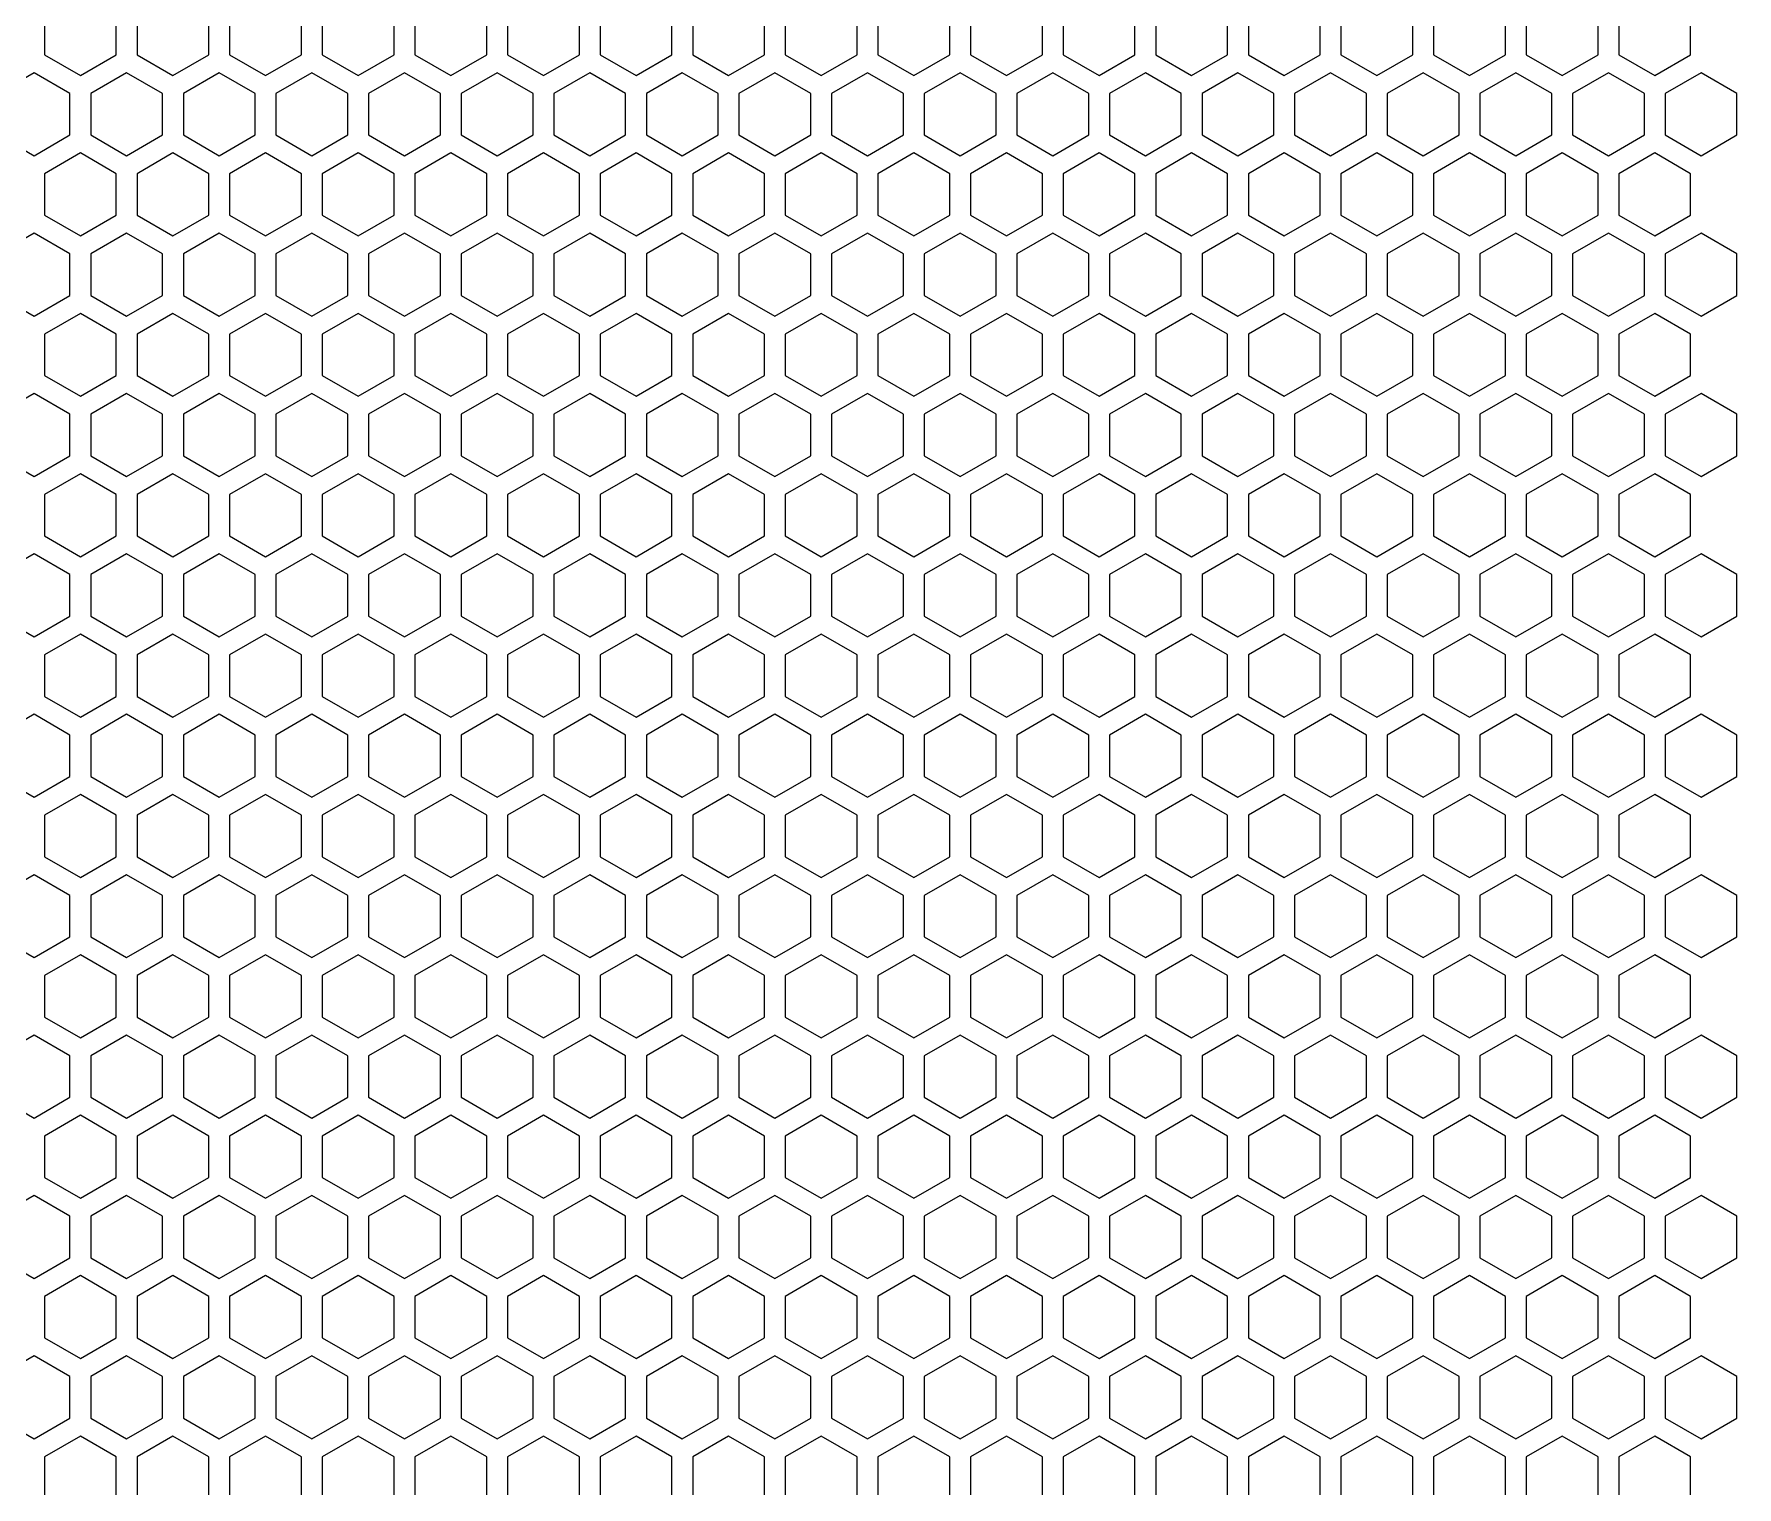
# Model space of a CAD drawing. Header units: millimetres. Extents: x -2 to 334, y -2 to 288.
# Drawn here: x 252.2 to 334.3, y 69.1 to 139.2 of the extents above; entities that cross this region are included whole.
import ezdxf

# ---------------------------------------------------------------- set-up
doc = ezdxf.new("R2010")
doc.units = ezdxf.units.MM
doc.layers.get('0').update_dxf_attribs({"linetype": 'CONTINUOUS'})

msp = doc.modelspace()

# ---------------------------------------------------------------- linework, layer by layer
for points in [[(256.185843, 140.176915), (254.453792, 141.176915), (252.721741, 140.176915), (252.721741, 138.176915), (254.453792, 137.176915), (256.185843, 138.176915)], [(260.649944, 140.176915), (258.917894, 141.176915), (257.185843, 140.176915), (257.185843, 138.176915), (258.917894, 137.176915), (260.649944, 138.176915)], [(265.114046, 140.176915), (263.381995, 141.176915), (261.649944, 140.176915), (261.649944, 138.176915), (263.381995, 137.176915), (265.114046, 138.176915)], [(269.578148, 140.176915), (267.846097, 141.176915), (266.114046, 140.176915), (266.114046, 138.176915), (267.846097, 137.176915), (269.578148, 138.176915)], [(274.042249, 140.176915), (272.310199, 141.176915), (270.578148, 140.176915), (270.578148, 138.176915), (272.310199, 137.176915), (274.042249, 138.176915)], [(278.506351, 140.176915), (276.7743, 141.176915), (275.042249, 140.176915), (275.042249, 138.176915), (276.7743, 137.176915), (278.506351, 138.176915)], [(282.970453, 140.176915), (281.238402, 141.176915), (279.506351, 140.176915), (279.506351, 138.176915), (281.238402, 137.176915), (282.970453, 138.176915)], [(287.434554, 140.176915), (285.702503, 141.176915), (283.970453, 140.176915), (283.970453, 138.176915), (285.702503, 137.176915), (287.434554, 138.176915)], [(291.898656, 140.176915), (290.166605, 141.176915), (288.434554, 140.176915), (288.434554, 138.176915), (290.166605, 137.176915), (291.898656, 138.176915)], [(296.362757, 140.176915), (294.630707, 141.176915), (292.898656, 140.176915), (292.898656, 138.176915), (294.630707, 137.176915), (296.362757, 138.176915)], [(300.826859, 140.176915), (299.094808, 141.176915), (297.362757, 140.176915), (297.362757, 138.176915), (299.094808, 137.176915), (300.826859, 138.176915)], [(305.290961, 140.176915), (303.55891, 141.176915), (301.826859, 140.176915), (301.826859, 138.176915), (303.55891, 137.176915), (305.290961, 138.176915)], [(309.755062, 140.176915), (308.023011, 141.176915), (306.290961, 140.176915), (306.290961, 138.176915), (308.023011, 137.176915), (309.755062, 138.176915)], [(314.219164, 140.176915), (312.487113, 141.176915), (310.755062, 140.176915), (310.755062, 138.176915), (312.487113, 137.176915), (314.219164, 138.176915)], [(318.683265, 140.176915), (316.951215, 141.176915), (315.219164, 140.176915), (315.219164, 138.176915), (316.951215, 137.176915), (318.683265, 138.176915)], [(323.147367, 140.176915), (321.415316, 141.176915), (319.683265, 140.176915), (319.683265, 138.176915), (321.415316, 137.176915), (323.147367, 138.176915)], [(327.611469, 140.176915), (325.879418, 141.176915), (324.147367, 140.176915), (324.147367, 138.176915), (325.879418, 137.176915), (327.611469, 138.176915)], [(332.07557, 140.176915), (330.34352, 141.176915), (328.611469, 140.176915), (328.611469, 138.176915), (330.34352, 137.176915), (332.07557, 138.176915)], [(253.953792, 136.310889), (252.221741, 137.310889), (250.48969, 136.310889), (250.48969, 134.310889), (252.221741, 133.310889), (253.953792, 134.310889)], [(258.417894, 136.310889), (256.685843, 137.310889), (254.953792, 136.310889), (254.953792, 134.310889), (256.685843, 133.310889), (258.417894, 134.310889)], [(262.881995, 136.310889), (261.149944, 137.310889), (259.417894, 136.310889), (259.417894, 134.310889), (261.149944, 133.310889), (262.881995, 134.310889)], [(267.346097, 136.310889), (265.614046, 137.310889), (263.881995, 136.310889), (263.881995, 134.310889), (265.614046, 133.310889), (267.346097, 134.310889)], [(271.810199, 136.310889), (270.078148, 137.310889), (268.346097, 136.310889), (268.346097, 134.310889), (270.078148, 133.310889), (271.810199, 134.310889)], [(276.2743, 136.310889), (274.542249, 137.310889), (272.810199, 136.310889), (272.810199, 134.310889), (274.542249, 133.310889), (276.2743, 134.310889)], [(280.738402, 136.310889), (279.006351, 137.310889), (277.2743, 136.310889), (277.2743, 134.310889), (279.006351, 133.310889), (280.738402, 134.310889)], [(285.202503, 136.310889), (283.470453, 137.310889), (281.738402, 136.310889), (281.738402, 134.310889), (283.470453, 133.310889), (285.202503, 134.310889)], [(289.666605, 136.310889), (287.934554, 137.310889), (286.202503, 136.310889), (286.202503, 134.310889), (287.934554, 133.310889), (289.666605, 134.310889)], [(294.130707, 136.310889), (292.398656, 137.310889), (290.666605, 136.310889), (290.666605, 134.310889), (292.398656, 133.310889), (294.130707, 134.310889)], [(298.594808, 136.310889), (296.862757, 137.310889), (295.130707, 136.310889), (295.130707, 134.310889), (296.862757, 133.310889), (298.594808, 134.310889)], [(303.05891, 136.310889), (301.326859, 137.310889), (299.594808, 136.310889), (299.594808, 134.310889), (301.326859, 133.310889), (303.05891, 134.310889)], [(307.523011, 136.310889), (305.790961, 137.310889), (304.05891, 136.310889), (304.05891, 134.310889), (305.790961, 133.310889), (307.523011, 134.310889)], [(311.987113, 136.310889), (310.255062, 137.310889), (308.523011, 136.310889), (308.523011, 134.310889), (310.255062, 133.310889), (311.987113, 134.310889)], [(316.451215, 136.310889), (314.719164, 137.310889), (312.987113, 136.310889), (312.987113, 134.310889), (314.719164, 133.310889), (316.451215, 134.310889)], [(320.915316, 136.310889), (319.183265, 137.310889), (317.451215, 136.310889), (317.451215, 134.310889), (319.183265, 133.310889), (320.915316, 134.310889)], [(325.379418, 136.310889), (323.647367, 137.310889), (321.915316, 136.310889), (321.915316, 134.310889), (323.647367, 133.310889), (325.379418, 134.310889)], [(329.84352, 136.310889), (328.111469, 137.310889), (326.379418, 136.310889), (326.379418, 134.310889), (328.111469, 133.310889), (329.84352, 134.310889)], [(334.307621, 136.310889), (332.57557, 137.310889), (330.84352, 136.310889), (330.84352, 134.310889), (332.57557, 133.310889), (334.307621, 134.310889)], [(256.185843, 132.444864), (254.453792, 133.444864), (252.721741, 132.444864), (252.721741, 130.444864), (254.453792, 129.444864), (256.185843, 130.444864)], [(260.649944, 132.444864), (258.917894, 133.444864), (257.185843, 132.444864), (257.185843, 130.444864), (258.917894, 129.444864), (260.649944, 130.444864)], [(265.114046, 132.444864), (263.381995, 133.444864), (261.649944, 132.444864), (261.649944, 130.444864), (263.381995, 129.444864), (265.114046, 130.444864)], [(269.578148, 132.444864), (267.846097, 133.444864), (266.114046, 132.444864), (266.114046, 130.444864), (267.846097, 129.444864), (269.578148, 130.444864)], [(274.042249, 132.444864), (272.310199, 133.444864), (270.578148, 132.444864), (270.578148, 130.444864), (272.310199, 129.444864), (274.042249, 130.444864)], [(278.506351, 132.444864), (276.7743, 133.444864), (275.042249, 132.444864), (275.042249, 130.444864), (276.7743, 129.444864), (278.506351, 130.444864)], [(282.970453, 132.444864), (281.238402, 133.444864), (279.506351, 132.444864), (279.506351, 130.444864), (281.238402, 129.444864), (282.970453, 130.444864)], [(287.434554, 132.444864), (285.702503, 133.444864), (283.970453, 132.444864), (283.970453, 130.444864), (285.702503, 129.444864), (287.434554, 130.444864)], [(291.898656, 132.444864), (290.166605, 133.444864), (288.434554, 132.444864), (288.434554, 130.444864), (290.166605, 129.444864), (291.898656, 130.444864)], [(296.362757, 132.444864), (294.630707, 133.444864), (292.898656, 132.444864), (292.898656, 130.444864), (294.630707, 129.444864), (296.362757, 130.444864)], [(300.826859, 132.444864), (299.094808, 133.444864), (297.362757, 132.444864), (297.362757, 130.444864), (299.094808, 129.444864), (300.826859, 130.444864)], [(305.290961, 132.444864), (303.55891, 133.444864), (301.826859, 132.444864), (301.826859, 130.444864), (303.55891, 129.444864), (305.290961, 130.444864)], [(309.755062, 132.444864), (308.023011, 133.444864), (306.290961, 132.444864), (306.290961, 130.444864), (308.023011, 129.444864), (309.755062, 130.444864)], [(314.219164, 132.444864), (312.487113, 133.444864), (310.755062, 132.444864), (310.755062, 130.444864), (312.487113, 129.444864), (314.219164, 130.444864)], [(318.683265, 132.444864), (316.951215, 133.444864), (315.219164, 132.444864), (315.219164, 130.444864), (316.951215, 129.444864), (318.683265, 130.444864)], [(323.147367, 132.444864), (321.415316, 133.444864), (319.683265, 132.444864), (319.683265, 130.444864), (321.415316, 129.444864), (323.147367, 130.444864)], [(327.611469, 132.444864), (325.879418, 133.444864), (324.147367, 132.444864), (324.147367, 130.444864), (325.879418, 129.444864), (327.611469, 130.444864)], [(332.07557, 132.444864), (330.34352, 133.444864), (328.611469, 132.444864), (328.611469, 130.444864), (330.34352, 129.444864), (332.07557, 130.444864)], [(253.953792, 128.578838), (252.221741, 129.578838), (250.48969, 128.578838), (250.48969, 126.578838), (252.221741, 125.578838), (253.953792, 126.578838)], [(258.417894, 128.578838), (256.685843, 129.578838), (254.953792, 128.578838), (254.953792, 126.578838), (256.685843, 125.578838), (258.417894, 126.578838)], [(262.881995, 128.578838), (261.149944, 129.578838), (259.417894, 128.578838), (259.417894, 126.578838), (261.149944, 125.578838), (262.881995, 126.578838)], [(267.346097, 128.578838), (265.614046, 129.578838), (263.881995, 128.578838), (263.881995, 126.578838), (265.614046, 125.578838), (267.346097, 126.578838)], [(271.810199, 128.578838), (270.078148, 129.578838), (268.346097, 128.578838), (268.346097, 126.578838), (270.078148, 125.578838), (271.810199, 126.578838)], [(276.2743, 128.578838), (274.542249, 129.578838), (272.810199, 128.578838), (272.810199, 126.578838), (274.542249, 125.578838), (276.2743, 126.578838)], [(280.738402, 128.578838), (279.006351, 129.578838), (277.2743, 128.578838), (277.2743, 126.578838), (279.006351, 125.578838), (280.738402, 126.578838)], [(285.202503, 128.578838), (283.470453, 129.578838), (281.738402, 128.578838), (281.738402, 126.578838), (283.470453, 125.578838), (285.202503, 126.578838)], [(289.666605, 128.578838), (287.934554, 129.578838), (286.202503, 128.578838), (286.202503, 126.578838), (287.934554, 125.578838), (289.666605, 126.578838)], [(294.130707, 128.578838), (292.398656, 129.578838), (290.666605, 128.578838), (290.666605, 126.578838), (292.398656, 125.578838), (294.130707, 126.578838)], [(298.594808, 128.578838), (296.862757, 129.578838), (295.130707, 128.578838), (295.130707, 126.578838), (296.862757, 125.578838), (298.594808, 126.578838)], [(303.05891, 128.578838), (301.326859, 129.578838), (299.594808, 128.578838), (299.594808, 126.578838), (301.326859, 125.578838), (303.05891, 126.578838)], [(307.523011, 128.578838), (305.790961, 129.578838), (304.05891, 128.578838), (304.05891, 126.578838), (305.790961, 125.578838), (307.523011, 126.578838)], [(311.987113, 128.578838), (310.255062, 129.578838), (308.523011, 128.578838), (308.523011, 126.578838), (310.255062, 125.578838), (311.987113, 126.578838)], [(316.451215, 128.578838), (314.719164, 129.578838), (312.987113, 128.578838), (312.987113, 126.578838), (314.719164, 125.578838), (316.451215, 126.578838)], [(320.915316, 128.578838), (319.183265, 129.578838), (317.451215, 128.578838), (317.451215, 126.578838), (319.183265, 125.578838), (320.915316, 126.578838)], [(325.379418, 128.578838), (323.647367, 129.578838), (321.915316, 128.578838), (321.915316, 126.578838), (323.647367, 125.578838), (325.379418, 126.578838)], [(329.84352, 128.578838), (328.111469, 129.578838), (326.379418, 128.578838), (326.379418, 126.578838), (328.111469, 125.578838), (329.84352, 126.578838)], [(334.307621, 128.578838), (332.57557, 129.578838), (330.84352, 128.578838), (330.84352, 126.578838), (332.57557, 125.578838), (334.307621, 126.578838)], [(256.185843, 124.712813), (254.453792, 125.712813), (252.721741, 124.712813), (252.721741, 122.712813), (254.453792, 121.712813), (256.185843, 122.712813)], [(260.649944, 124.712813), (258.917894, 125.712813), (257.185843, 124.712813), (257.185843, 122.712813), (258.917894, 121.712813), (260.649944, 122.712813)], [(265.114046, 124.712813), (263.381995, 125.712813), (261.649944, 124.712813), (261.649944, 122.712813), (263.381995, 121.712813), (265.114046, 122.712813)], [(269.578148, 124.712813), (267.846097, 125.712813), (266.114046, 124.712813), (266.114046, 122.712813), (267.846097, 121.712813), (269.578148, 122.712813)], [(274.042249, 124.712813), (272.310199, 125.712813), (270.578148, 124.712813), (270.578148, 122.712813), (272.310199, 121.712813), (274.042249, 122.712813)], [(278.506351, 124.712813), (276.7743, 125.712813), (275.042249, 124.712813), (275.042249, 122.712813), (276.7743, 121.712813), (278.506351, 122.712813)], [(282.970453, 124.712813), (281.238402, 125.712813), (279.506351, 124.712813), (279.506351, 122.712813), (281.238402, 121.712813), (282.970453, 122.712813)], [(287.434554, 124.712813), (285.702503, 125.712813), (283.970453, 124.712813), (283.970453, 122.712813), (285.702503, 121.712813), (287.434554, 122.712813)], [(291.898656, 124.712813), (290.166605, 125.712813), (288.434554, 124.712813), (288.434554, 122.712813), (290.166605, 121.712813), (291.898656, 122.712813)], [(296.362757, 124.712813), (294.630707, 125.712813), (292.898656, 124.712813), (292.898656, 122.712813), (294.630707, 121.712813), (296.362757, 122.712813)], [(300.826859, 124.712813), (299.094808, 125.712813), (297.362757, 124.712813), (297.362757, 122.712813), (299.094808, 121.712813), (300.826859, 122.712813)], [(305.290961, 124.712813), (303.55891, 125.712813), (301.826859, 124.712813), (301.826859, 122.712813), (303.55891, 121.712813), (305.290961, 122.712813)], [(309.755062, 124.712813), (308.023011, 125.712813), (306.290961, 124.712813), (306.290961, 122.712813), (308.023011, 121.712813), (309.755062, 122.712813)], [(314.219164, 124.712813), (312.487113, 125.712813), (310.755062, 124.712813), (310.755062, 122.712813), (312.487113, 121.712813), (314.219164, 122.712813)], [(318.683265, 124.712813), (316.951215, 125.712813), (315.219164, 124.712813), (315.219164, 122.712813), (316.951215, 121.712813), (318.683265, 122.712813)], [(323.147367, 124.712813), (321.415316, 125.712813), (319.683265, 124.712813), (319.683265, 122.712813), (321.415316, 121.712813), (323.147367, 122.712813)], [(327.611469, 124.712813), (325.879418, 125.712813), (324.147367, 124.712813), (324.147367, 122.712813), (325.879418, 121.712813), (327.611469, 122.712813)], [(332.07557, 124.712813), (330.34352, 125.712813), (328.611469, 124.712813), (328.611469, 122.712813), (330.34352, 121.712813), (332.07557, 122.712813)], [(253.953792, 120.846788), (252.221741, 121.846788), (250.48969, 120.846788), (250.48969, 118.846788), (252.221741, 117.846788), (253.953792, 118.846788)], [(258.417894, 120.846788), (256.685843, 121.846788), (254.953792, 120.846788), (254.953792, 118.846788), (256.685843, 117.846788), (258.417894, 118.846788)], [(262.881995, 120.846788), (261.149944, 121.846788), (259.417894, 120.846788), (259.417894, 118.846788), (261.149944, 117.846788), (262.881995, 118.846788)], [(267.346097, 120.846788), (265.614046, 121.846788), (263.881995, 120.846788), (263.881995, 118.846788), (265.614046, 117.846788), (267.346097, 118.846788)], [(271.810199, 120.846788), (270.078148, 121.846788), (268.346097, 120.846788), (268.346097, 118.846788), (270.078148, 117.846788), (271.810199, 118.846788)], [(276.2743, 120.846788), (274.542249, 121.846788), (272.810199, 120.846788), (272.810199, 118.846788), (274.542249, 117.846788), (276.2743, 118.846788)], [(280.738402, 120.846788), (279.006351, 121.846788), (277.2743, 120.846788), (277.2743, 118.846788), (279.006351, 117.846788), (280.738402, 118.846788)], [(285.202503, 120.846788), (283.470453, 121.846788), (281.738402, 120.846788), (281.738402, 118.846788), (283.470453, 117.846788), (285.202503, 118.846788)], [(289.666605, 120.846788), (287.934554, 121.846788), (286.202503, 120.846788), (286.202503, 118.846788), (287.934554, 117.846788), (289.666605, 118.846788)], [(294.130707, 120.846788), (292.398656, 121.846788), (290.666605, 120.846788), (290.666605, 118.846788), (292.398656, 117.846788), (294.130707, 118.846788)], [(298.594808, 120.846788), (296.862757, 121.846788), (295.130707, 120.846788), (295.130707, 118.846788), (296.862757, 117.846788), (298.594808, 118.846788)], [(303.05891, 120.846788), (301.326859, 121.846788), (299.594808, 120.846788), (299.594808, 118.846788), (301.326859, 117.846788), (303.05891, 118.846788)], [(307.523011, 120.846788), (305.790961, 121.846788), (304.05891, 120.846788), (304.05891, 118.846788), (305.790961, 117.846788), (307.523011, 118.846788)], [(311.987113, 120.846788), (310.255062, 121.846788), (308.523011, 120.846788), (308.523011, 118.846788), (310.255062, 117.846788), (311.987113, 118.846788)], [(316.451215, 120.846788), (314.719164, 121.846788), (312.987113, 120.846788), (312.987113, 118.846788), (314.719164, 117.846788), (316.451215, 118.846788)], [(320.915316, 120.846788), (319.183265, 121.846788), (317.451215, 120.846788), (317.451215, 118.846788), (319.183265, 117.846788), (320.915316, 118.846788)], [(325.379418, 120.846788), (323.647367, 121.846788), (321.915316, 120.846788), (321.915316, 118.846788), (323.647367, 117.846788), (325.379418, 118.846788)], [(329.84352, 120.846788), (328.111469, 121.846788), (326.379418, 120.846788), (326.379418, 118.846788), (328.111469, 117.846788), (329.84352, 118.846788)], [(334.307621, 120.846788), (332.57557, 121.846788), (330.84352, 120.846788), (330.84352, 118.846788), (332.57557, 117.846788), (334.307621, 118.846788)], [(256.185843, 116.980762), (254.453792, 117.980762), (252.721741, 116.980762), (252.721741, 114.980762), (254.453792, 113.980762), (256.185843, 114.980762)], [(260.649944, 116.980762), (258.917894, 117.980762), (257.185843, 116.980762), (257.185843, 114.980762), (258.917894, 113.980762), (260.649944, 114.980762)], [(265.114046, 116.980762), (263.381995, 117.980762), (261.649944, 116.980762), (261.649944, 114.980762), (263.381995, 113.980762), (265.114046, 114.980762)], [(269.578148, 116.980762), (267.846097, 117.980762), (266.114046, 116.980762), (266.114046, 114.980762), (267.846097, 113.980762), (269.578148, 114.980762)], [(274.042249, 116.980762), (272.310199, 117.980762), (270.578148, 116.980762), (270.578148, 114.980762), (272.310199, 113.980762), (274.042249, 114.980762)], [(278.506351, 116.980762), (276.7743, 117.980762), (275.042249, 116.980762), (275.042249, 114.980762), (276.7743, 113.980762), (278.506351, 114.980762)], [(282.970453, 116.980762), (281.238402, 117.980762), (279.506351, 116.980762), (279.506351, 114.980762), (281.238402, 113.980762), (282.970453, 114.980762)], [(287.434554, 116.980762), (285.702503, 117.980762), (283.970453, 116.980762), (283.970453, 114.980762), (285.702503, 113.980762), (287.434554, 114.980762)], [(291.898656, 116.980762), (290.166605, 117.980762), (288.434554, 116.980762), (288.434554, 114.980762), (290.166605, 113.980762), (291.898656, 114.980762)], [(296.362757, 116.980762), (294.630707, 117.980762), (292.898656, 116.980762), (292.898656, 114.980762), (294.630707, 113.980762), (296.362757, 114.980762)], [(300.826859, 116.980762), (299.094808, 117.980762), (297.362757, 116.980762), (297.362757, 114.980762), (299.094808, 113.980762), (300.826859, 114.980762)], [(305.290961, 116.980762), (303.55891, 117.980762), (301.826859, 116.980762), (301.826859, 114.980762), (303.55891, 113.980762), (305.290961, 114.980762)], [(309.755062, 116.980762), (308.023011, 117.980762), (306.290961, 116.980762), (306.290961, 114.980762), (308.023011, 113.980762), (309.755062, 114.980762)], [(314.219164, 116.980762), (312.487113, 117.980762), (310.755062, 116.980762), (310.755062, 114.980762), (312.487113, 113.980762), (314.219164, 114.980762)], [(318.683265, 116.980762), (316.951215, 117.980762), (315.219164, 116.980762), (315.219164, 114.980762), (316.951215, 113.980762), (318.683265, 114.980762)], [(323.147367, 116.980762), (321.415316, 117.980762), (319.683265, 116.980762), (319.683265, 114.980762), (321.415316, 113.980762), (323.147367, 114.980762)], [(327.611469, 116.980762), (325.879418, 117.980762), (324.147367, 116.980762), (324.147367, 114.980762), (325.879418, 113.980762), (327.611469, 114.980762)], [(332.07557, 116.980762), (330.34352, 117.980762), (328.611469, 116.980762), (328.611469, 114.980762), (330.34352, 113.980762), (332.07557, 114.980762)], [(253.953792, 113.114737), (252.221741, 114.114737), (250.48969, 113.114737), (250.48969, 111.114737), (252.221741, 110.114737), (253.953792, 111.114737)], [(258.417894, 113.114737), (256.685843, 114.114737), (254.953792, 113.114737), (254.953792, 111.114737), (256.685843, 110.114737), (258.417894, 111.114737)], [(262.881995, 113.114737), (261.149944, 114.114737), (259.417894, 113.114737), (259.417894, 111.114737), (261.149944, 110.114737), (262.881995, 111.114737)], [(267.346097, 113.114737), (265.614046, 114.114737), (263.881995, 113.114737), (263.881995, 111.114737), (265.614046, 110.114737), (267.346097, 111.114737)], [(271.810199, 113.114737), (270.078148, 114.114737), (268.346097, 113.114737), (268.346097, 111.114737), (270.078148, 110.114737), (271.810199, 111.114737)], [(276.2743, 113.114737), (274.542249, 114.114737), (272.810199, 113.114737), (272.810199, 111.114737), (274.542249, 110.114737), (276.2743, 111.114737)], [(280.738402, 113.114737), (279.006351, 114.114737), (277.2743, 113.114737), (277.2743, 111.114737), (279.006351, 110.114737), (280.738402, 111.114737)], [(285.202503, 113.114737), (283.470453, 114.114737), (281.738402, 113.114737), (281.738402, 111.114737), (283.470453, 110.114737), (285.202503, 111.114737)], [(289.666605, 113.114737), (287.934554, 114.114737), (286.202503, 113.114737), (286.202503, 111.114737), (287.934554, 110.114737), (289.666605, 111.114737)], [(294.130707, 113.114737), (292.398656, 114.114737), (290.666605, 113.114737), (290.666605, 111.114737), (292.398656, 110.114737), (294.130707, 111.114737)], [(298.594808, 113.114737), (296.862757, 114.114737), (295.130707, 113.114737), (295.130707, 111.114737), (296.862757, 110.114737), (298.594808, 111.114737)], [(303.05891, 113.114737), (301.326859, 114.114737), (299.594808, 113.114737), (299.594808, 111.114737), (301.326859, 110.114737), (303.05891, 111.114737)], [(307.523011, 113.114737), (305.790961, 114.114737), (304.05891, 113.114737), (304.05891, 111.114737), (305.790961, 110.114737), (307.523011, 111.114737)], [(311.987113, 113.114737), (310.255062, 114.114737), (308.523011, 113.114737), (308.523011, 111.114737), (310.255062, 110.114737), (311.987113, 111.114737)], [(316.451215, 113.114737), (314.719164, 114.114737), (312.987113, 113.114737), (312.987113, 111.114737), (314.719164, 110.114737), (316.451215, 111.114737)], [(320.915316, 113.114737), (319.183265, 114.114737), (317.451215, 113.114737), (317.451215, 111.114737), (319.183265, 110.114737), (320.915316, 111.114737)], [(325.379418, 113.114737), (323.647367, 114.114737), (321.915316, 113.114737), (321.915316, 111.114737), (323.647367, 110.114737), (325.379418, 111.114737)], [(329.84352, 113.114737), (328.111469, 114.114737), (326.379418, 113.114737), (326.379418, 111.114737), (328.111469, 110.114737), (329.84352, 111.114737)], [(334.307621, 113.114737), (332.57557, 114.114737), (330.84352, 113.114737), (330.84352, 111.114737), (332.57557, 110.114737), (334.307621, 111.114737)], [(256.185843, 109.248711), (254.453792, 110.248711), (252.721741, 109.248711), (252.721741, 107.248711), (254.453792, 106.248711), (256.185843, 107.248711)], [(260.649944, 109.248711), (258.917894, 110.248711), (257.185843, 109.248711), (257.185843, 107.248711), (258.917894, 106.248711), (260.649944, 107.248711)], [(265.114046, 109.248711), (263.381995, 110.248711), (261.649944, 109.248711), (261.649944, 107.248711), (263.381995, 106.248711), (265.114046, 107.248711)], [(269.578148, 109.248711), (267.846097, 110.248711), (266.114046, 109.248711), (266.114046, 107.248711), (267.846097, 106.248711), (269.578148, 107.248711)], [(274.042249, 109.248711), (272.310199, 110.248711), (270.578148, 109.248711), (270.578148, 107.248711), (272.310199, 106.248711), (274.042249, 107.248711)], [(278.506351, 109.248711), (276.7743, 110.248711), (275.042249, 109.248711), (275.042249, 107.248711), (276.7743, 106.248711), (278.506351, 107.248711)], [(282.970453, 109.248711), (281.238402, 110.248711), (279.506351, 109.248711), (279.506351, 107.248711), (281.238402, 106.248711), (282.970453, 107.248711)], [(287.434554, 109.248711), (285.702503, 110.248711), (283.970453, 109.248711), (283.970453, 107.248711), (285.702503, 106.248711), (287.434554, 107.248711)], [(291.898656, 109.248711), (290.166605, 110.248711), (288.434554, 109.248711), (288.434554, 107.248711), (290.166605, 106.248711), (291.898656, 107.248711)], [(296.362757, 109.248711), (294.630707, 110.248711), (292.898656, 109.248711), (292.898656, 107.248711), (294.630707, 106.248711), (296.362757, 107.248711)], [(300.826859, 109.248711), (299.094808, 110.248711), (297.362757, 109.248711), (297.362757, 107.248711), (299.094808, 106.248711), (300.826859, 107.248711)], [(305.290961, 109.248711), (303.55891, 110.248711), (301.826859, 109.248711), (301.826859, 107.248711), (303.55891, 106.248711), (305.290961, 107.248711)], [(309.755062, 109.248711), (308.023011, 110.248711), (306.290961, 109.248711), (306.290961, 107.248711), (308.023011, 106.248711), (309.755062, 107.248711)], [(314.219164, 109.248711), (312.487113, 110.248711), (310.755062, 109.248711), (310.755062, 107.248711), (312.487113, 106.248711), (314.219164, 107.248711)], [(318.683265, 109.248711), (316.951215, 110.248711), (315.219164, 109.248711), (315.219164, 107.248711), (316.951215, 106.248711), (318.683265, 107.248711)], [(323.147367, 109.248711), (321.415316, 110.248711), (319.683265, 109.248711), (319.683265, 107.248711), (321.415316, 106.248711), (323.147367, 107.248711)], [(327.611469, 109.248711), (325.879418, 110.248711), (324.147367, 109.248711), (324.147367, 107.248711), (325.879418, 106.248711), (327.611469, 107.248711)], [(332.07557, 109.248711), (330.34352, 110.248711), (328.611469, 109.248711), (328.611469, 107.248711), (330.34352, 106.248711), (332.07557, 107.248711)], [(253.953792, 105.382686), (252.221741, 106.382686), (250.48969, 105.382686), (250.48969, 103.382686), (252.221741, 102.382686), (253.953792, 103.382686)], [(258.417894, 105.382686), (256.685843, 106.382686), (254.953792, 105.382686), (254.953792, 103.382686), (256.685843, 102.382686), (258.417894, 103.382686)], [(262.881995, 105.382686), (261.149944, 106.382686), (259.417894, 105.382686), (259.417894, 103.382686), (261.149944, 102.382686), (262.881995, 103.382686)], [(267.346097, 105.382686), (265.614046, 106.382686), (263.881995, 105.382686), (263.881995, 103.382686), (265.614046, 102.382686), (267.346097, 103.382686)], [(271.810199, 105.382686), (270.078148, 106.382686), (268.346097, 105.382686), (268.346097, 103.382686), (270.078148, 102.382686), (271.810199, 103.382686)], [(276.2743, 105.382686), (274.542249, 106.382686), (272.810199, 105.382686), (272.810199, 103.382686), (274.542249, 102.382686), (276.2743, 103.382686)], [(280.738402, 105.382686), (279.006351, 106.382686), (277.2743, 105.382686), (277.2743, 103.382686), (279.006351, 102.382686), (280.738402, 103.382686)], [(285.202503, 105.382686), (283.470453, 106.382686), (281.738402, 105.382686), (281.738402, 103.382686), (283.470453, 102.382686), (285.202503, 103.382686)], [(289.666605, 105.382686), (287.934554, 106.382686), (286.202503, 105.382686), (286.202503, 103.382686), (287.934554, 102.382686), (289.666605, 103.382686)], [(294.130707, 105.382686), (292.398656, 106.382686), (290.666605, 105.382686), (290.666605, 103.382686), (292.398656, 102.382686), (294.130707, 103.382686)], [(298.594808, 105.382686), (296.862757, 106.382686), (295.130707, 105.382686), (295.130707, 103.382686), (296.862757, 102.382686), (298.594808, 103.382686)], [(303.05891, 105.382686), (301.326859, 106.382686), (299.594808, 105.382686), (299.594808, 103.382686), (301.326859, 102.382686), (303.05891, 103.382686)], [(307.523011, 105.382686), (305.790961, 106.382686), (304.05891, 105.382686), (304.05891, 103.382686), (305.790961, 102.382686), (307.523011, 103.382686)], [(311.987113, 105.382686), (310.255062, 106.382686), (308.523011, 105.382686), (308.523011, 103.382686), (310.255062, 102.382686), (311.987113, 103.382686)], [(316.451215, 105.382686), (314.719164, 106.382686), (312.987113, 105.382686), (312.987113, 103.382686), (314.719164, 102.382686), (316.451215, 103.382686)], [(320.915316, 105.382686), (319.183265, 106.382686), (317.451215, 105.382686), (317.451215, 103.382686), (319.183265, 102.382686), (320.915316, 103.382686)], [(325.379418, 105.382686), (323.647367, 106.382686), (321.915316, 105.382686), (321.915316, 103.382686), (323.647367, 102.382686), (325.379418, 103.382686)], [(329.84352, 105.382686), (328.111469, 106.382686), (326.379418, 105.382686), (326.379418, 103.382686), (328.111469, 102.382686), (329.84352, 103.382686)], [(334.307621, 105.382686), (332.57557, 106.382686), (330.84352, 105.382686), (330.84352, 103.382686), (332.57557, 102.382686), (334.307621, 103.382686)], [(256.185843, 101.51666), (254.453792, 102.51666), (252.721741, 101.51666), (252.721741, 99.51666), (254.453792, 98.51666), (256.185843, 99.51666)], [(260.649944, 101.51666), (258.917894, 102.51666), (257.185843, 101.51666), (257.185843, 99.51666), (258.917894, 98.51666), (260.649944, 99.51666)], [(265.114046, 101.51666), (263.381995, 102.51666), (261.649944, 101.51666), (261.649944, 99.51666), (263.381995, 98.51666), (265.114046, 99.51666)], [(269.578148, 101.51666), (267.846097, 102.51666), (266.114046, 101.51666), (266.114046, 99.51666), (267.846097, 98.51666), (269.578148, 99.51666)], [(274.042249, 101.51666), (272.310199, 102.51666), (270.578148, 101.51666), (270.578148, 99.51666), (272.310199, 98.51666), (274.042249, 99.51666)], [(278.506351, 101.51666), (276.7743, 102.51666), (275.042249, 101.51666), (275.042249, 99.51666), (276.7743, 98.51666), (278.506351, 99.51666)], [(282.970453, 101.51666), (281.238402, 102.51666), (279.506351, 101.51666), (279.506351, 99.51666), (281.238402, 98.51666), (282.970453, 99.51666)], [(287.434554, 101.51666), (285.702503, 102.51666), (283.970453, 101.51666), (283.970453, 99.51666), (285.702503, 98.51666), (287.434554, 99.51666)], [(291.898656, 101.51666), (290.166605, 102.51666), (288.434554, 101.51666), (288.434554, 99.51666), (290.166605, 98.51666), (291.898656, 99.51666)], [(296.362757, 101.51666), (294.630707, 102.51666), (292.898656, 101.51666), (292.898656, 99.51666), (294.630707, 98.51666), (296.362757, 99.51666)], [(300.826859, 101.51666), (299.094808, 102.51666), (297.362757, 101.51666), (297.362757, 99.51666), (299.094808, 98.51666), (300.826859, 99.51666)], [(305.290961, 101.51666), (303.55891, 102.51666), (301.826859, 101.51666), (301.826859, 99.51666), (303.55891, 98.51666), (305.290961, 99.51666)], [(309.755062, 101.51666), (308.023011, 102.51666), (306.290961, 101.51666), (306.290961, 99.51666), (308.023011, 98.51666), (309.755062, 99.51666)], [(314.219164, 101.51666), (312.487113, 102.51666), (310.755062, 101.51666), (310.755062, 99.51666), (312.487113, 98.51666), (314.219164, 99.51666)], [(318.683265, 101.51666), (316.951215, 102.51666), (315.219164, 101.51666), (315.219164, 99.51666), (316.951215, 98.51666), (318.683265, 99.51666)], [(323.147367, 101.51666), (321.415316, 102.51666), (319.683265, 101.51666), (319.683265, 99.51666), (321.415316, 98.51666), (323.147367, 99.51666)], [(327.611469, 101.51666), (325.879418, 102.51666), (324.147367, 101.51666), (324.147367, 99.51666), (325.879418, 98.51666), (327.611469, 99.51666)], [(332.07557, 101.51666), (330.34352, 102.51666), (328.611469, 101.51666), (328.611469, 99.51666), (330.34352, 98.51666), (332.07557, 99.51666)], [(253.953792, 97.650635), (252.221741, 98.650635), (250.48969, 97.650635), (250.48969, 95.650635), (252.221741, 94.650635), (253.953792, 95.650635)], [(258.417894, 97.650635), (256.685843, 98.650635), (254.953792, 97.650635), (254.953792, 95.650635), (256.685843, 94.650635), (258.417894, 95.650635)], [(262.881995, 97.650635), (261.149944, 98.650635), (259.417894, 97.650635), (259.417894, 95.650635), (261.149944, 94.650635), (262.881995, 95.650635)], [(267.346097, 97.650635), (265.614046, 98.650635), (263.881995, 97.650635), (263.881995, 95.650635), (265.614046, 94.650635), (267.346097, 95.650635)], [(271.810199, 97.650635), (270.078148, 98.650635), (268.346097, 97.650635), (268.346097, 95.650635), (270.078148, 94.650635), (271.810199, 95.650635)], [(276.2743, 97.650635), (274.542249, 98.650635), (272.810199, 97.650635), (272.810199, 95.650635), (274.542249, 94.650635), (276.2743, 95.650635)], [(280.738402, 97.650635), (279.006351, 98.650635), (277.2743, 97.650635), (277.2743, 95.650635), (279.006351, 94.650635), (280.738402, 95.650635)], [(285.202503, 97.650635), (283.470453, 98.650635), (281.738402, 97.650635), (281.738402, 95.650635), (283.470453, 94.650635), (285.202503, 95.650635)], [(289.666605, 97.650635), (287.934554, 98.650635), (286.202503, 97.650635), (286.202503, 95.650635), (287.934554, 94.650635), (289.666605, 95.650635)], [(294.130707, 97.650635), (292.398656, 98.650635), (290.666605, 97.650635), (290.666605, 95.650635), (292.398656, 94.650635), (294.130707, 95.650635)], [(298.594808, 97.650635), (296.862757, 98.650635), (295.130707, 97.650635), (295.130707, 95.650635), (296.862757, 94.650635), (298.594808, 95.650635)], [(303.05891, 97.650635), (301.326859, 98.650635), (299.594808, 97.650635), (299.594808, 95.650635), (301.326859, 94.650635), (303.05891, 95.650635)], [(307.523011, 97.650635), (305.790961, 98.650635), (304.05891, 97.650635), (304.05891, 95.650635), (305.790961, 94.650635), (307.523011, 95.650635)], [(311.987113, 97.650635), (310.255062, 98.650635), (308.523011, 97.650635), (308.523011, 95.650635), (310.255062, 94.650635), (311.987113, 95.650635)], [(316.451215, 97.650635), (314.719164, 98.650635), (312.987113, 97.650635), (312.987113, 95.650635), (314.719164, 94.650635), (316.451215, 95.650635)], [(320.915316, 97.650635), (319.183265, 98.650635), (317.451215, 97.650635), (317.451215, 95.650635), (319.183265, 94.650635), (320.915316, 95.650635)], [(325.379418, 97.650635), (323.647367, 98.650635), (321.915316, 97.650635), (321.915316, 95.650635), (323.647367, 94.650635), (325.379418, 95.650635)], [(329.84352, 97.650635), (328.111469, 98.650635), (326.379418, 97.650635), (326.379418, 95.650635), (328.111469, 94.650635), (329.84352, 95.650635)], [(334.307621, 97.650635), (332.57557, 98.650635), (330.84352, 97.650635), (330.84352, 95.650635), (332.57557, 94.650635), (334.307621, 95.650635)], [(256.185843, 93.78461), (254.453792, 94.78461), (252.721741, 93.78461), (252.721741, 91.78461), (254.453792, 90.78461), (256.185843, 91.78461)], [(260.649944, 93.78461), (258.917894, 94.78461), (257.185843, 93.78461), (257.185843, 91.78461), (258.917894, 90.78461), (260.649944, 91.78461)], [(265.114046, 93.78461), (263.381995, 94.78461), (261.649944, 93.78461), (261.649944, 91.78461), (263.381995, 90.78461), (265.114046, 91.78461)], [(269.578148, 93.78461), (267.846097, 94.78461), (266.114046, 93.78461), (266.114046, 91.78461), (267.846097, 90.78461), (269.578148, 91.78461)], [(274.042249, 93.78461), (272.310199, 94.78461), (270.578148, 93.78461), (270.578148, 91.78461), (272.310199, 90.78461), (274.042249, 91.78461)], [(278.506351, 93.78461), (276.7743, 94.78461), (275.042249, 93.78461), (275.042249, 91.78461), (276.7743, 90.78461), (278.506351, 91.78461)], [(282.970453, 93.78461), (281.238402, 94.78461), (279.506351, 93.78461), (279.506351, 91.78461), (281.238402, 90.78461), (282.970453, 91.78461)], [(287.434554, 93.78461), (285.702503, 94.78461), (283.970453, 93.78461), (283.970453, 91.78461), (285.702503, 90.78461), (287.434554, 91.78461)], [(291.898656, 93.78461), (290.166605, 94.78461), (288.434554, 93.78461), (288.434554, 91.78461), (290.166605, 90.78461), (291.898656, 91.78461)], [(296.362757, 93.78461), (294.630707, 94.78461), (292.898656, 93.78461), (292.898656, 91.78461), (294.630707, 90.78461), (296.362757, 91.78461)], [(300.826859, 93.78461), (299.094808, 94.78461), (297.362757, 93.78461), (297.362757, 91.78461), (299.094808, 90.78461), (300.826859, 91.78461)], [(305.290961, 93.78461), (303.55891, 94.78461), (301.826859, 93.78461), (301.826859, 91.78461), (303.55891, 90.78461), (305.290961, 91.78461)], [(309.755062, 93.78461), (308.023011, 94.78461), (306.290961, 93.78461), (306.290961, 91.78461), (308.023011, 90.78461), (309.755062, 91.78461)], [(314.219164, 93.78461), (312.487113, 94.78461), (310.755062, 93.78461), (310.755062, 91.78461), (312.487113, 90.78461), (314.219164, 91.78461)], [(318.683265, 93.78461), (316.951215, 94.78461), (315.219164, 93.78461), (315.219164, 91.78461), (316.951215, 90.78461), (318.683265, 91.78461)], [(323.147367, 93.78461), (321.415316, 94.78461), (319.683265, 93.78461), (319.683265, 91.78461), (321.415316, 90.78461), (323.147367, 91.78461)], [(327.611469, 93.78461), (325.879418, 94.78461), (324.147367, 93.78461), (324.147367, 91.78461), (325.879418, 90.78461), (327.611469, 91.78461)], [(332.07557, 93.78461), (330.34352, 94.78461), (328.611469, 93.78461), (328.611469, 91.78461), (330.34352, 90.78461), (332.07557, 91.78461)], [(253.953792, 89.918584), (252.221741, 90.918584), (250.48969, 89.918584), (250.48969, 87.918584), (252.221741, 86.918584), (253.953792, 87.918584)], [(258.417894, 89.918584), (256.685843, 90.918584), (254.953792, 89.918584), (254.953792, 87.918584), (256.685843, 86.918584), (258.417894, 87.918584)], [(262.881995, 89.918584), (261.149944, 90.918584), (259.417894, 89.918584), (259.417894, 87.918584), (261.149944, 86.918584), (262.881995, 87.918584)], [(267.346097, 89.918584), (265.614046, 90.918584), (263.881995, 89.918584), (263.881995, 87.918584), (265.614046, 86.918584), (267.346097, 87.918584)], [(271.810199, 89.918584), (270.078148, 90.918584), (268.346097, 89.918584), (268.346097, 87.918584), (270.078148, 86.918584), (271.810199, 87.918584)], [(276.2743, 89.918584), (274.542249, 90.918584), (272.810199, 89.918584), (272.810199, 87.918584), (274.542249, 86.918584), (276.2743, 87.918584)], [(280.738402, 89.918584), (279.006351, 90.918584), (277.2743, 89.918584), (277.2743, 87.918584), (279.006351, 86.918584), (280.738402, 87.918584)], [(285.202503, 89.918584), (283.470453, 90.918584), (281.738402, 89.918584), (281.738402, 87.918584), (283.470453, 86.918584), (285.202503, 87.918584)], [(289.666605, 89.918584), (287.934554, 90.918584), (286.202503, 89.918584), (286.202503, 87.918584), (287.934554, 86.918584), (289.666605, 87.918584)], [(294.130707, 89.918584), (292.398656, 90.918584), (290.666605, 89.918584), (290.666605, 87.918584), (292.398656, 86.918584), (294.130707, 87.918584)], [(298.594808, 89.918584), (296.862757, 90.918584), (295.130707, 89.918584), (295.130707, 87.918584), (296.862757, 86.918584), (298.594808, 87.918584)], [(303.05891, 89.918584), (301.326859, 90.918584), (299.594808, 89.918584), (299.594808, 87.918584), (301.326859, 86.918584), (303.05891, 87.918584)], [(307.523011, 89.918584), (305.790961, 90.918584), (304.05891, 89.918584), (304.05891, 87.918584), (305.790961, 86.918584), (307.523011, 87.918584)], [(311.987113, 89.918584), (310.255062, 90.918584), (308.523011, 89.918584), (308.523011, 87.918584), (310.255062, 86.918584), (311.987113, 87.918584)], [(316.451215, 89.918584), (314.719164, 90.918584), (312.987113, 89.918584), (312.987113, 87.918584), (314.719164, 86.918584), (316.451215, 87.918584)], [(320.915316, 89.918584), (319.183265, 90.918584), (317.451215, 89.918584), (317.451215, 87.918584), (319.183265, 86.918584), (320.915316, 87.918584)], [(325.379418, 89.918584), (323.647367, 90.918584), (321.915316, 89.918584), (321.915316, 87.918584), (323.647367, 86.918584), (325.379418, 87.918584)], [(329.84352, 89.918584), (328.111469, 90.918584), (326.379418, 89.918584), (326.379418, 87.918584), (328.111469, 86.918584), (329.84352, 87.918584)], [(334.307621, 89.918584), (332.57557, 90.918584), (330.84352, 89.918584), (330.84352, 87.918584), (332.57557, 86.918584), (334.307621, 87.918584)], [(256.185843, 86.052559), (254.453792, 87.052559), (252.721741, 86.052559), (252.721741, 84.052559), (254.453792, 83.052559), (256.185843, 84.052559)], [(260.649944, 86.052559), (258.917894, 87.052559), (257.185843, 86.052559), (257.185843, 84.052559), (258.917894, 83.052559), (260.649944, 84.052559)], [(265.114046, 86.052559), (263.381995, 87.052559), (261.649944, 86.052559), (261.649944, 84.052559), (263.381995, 83.052559), (265.114046, 84.052559)], [(269.578148, 86.052559), (267.846097, 87.052559), (266.114046, 86.052559), (266.114046, 84.052559), (267.846097, 83.052559), (269.578148, 84.052559)], [(274.042249, 86.052559), (272.310199, 87.052559), (270.578148, 86.052559), (270.578148, 84.052559), (272.310199, 83.052559), (274.042249, 84.052559)], [(278.506351, 86.052559), (276.7743, 87.052559), (275.042249, 86.052559), (275.042249, 84.052559), (276.7743, 83.052559), (278.506351, 84.052559)], [(282.970453, 86.052559), (281.238402, 87.052559), (279.506351, 86.052559), (279.506351, 84.052559), (281.238402, 83.052559), (282.970453, 84.052559)], [(287.434554, 86.052559), (285.702503, 87.052559), (283.970453, 86.052559), (283.970453, 84.052559), (285.702503, 83.052559), (287.434554, 84.052559)], [(291.898656, 86.052559), (290.166605, 87.052559), (288.434554, 86.052559), (288.434554, 84.052559), (290.166605, 83.052559), (291.898656, 84.052559)], [(296.362757, 86.052559), (294.630707, 87.052559), (292.898656, 86.052559), (292.898656, 84.052559), (294.630707, 83.052559), (296.362757, 84.052559)], [(300.826859, 86.052559), (299.094808, 87.052559), (297.362757, 86.052559), (297.362757, 84.052559), (299.094808, 83.052559), (300.826859, 84.052559)], [(305.290961, 86.052559), (303.55891, 87.052559), (301.826859, 86.052559), (301.826859, 84.052559), (303.55891, 83.052559), (305.290961, 84.052559)], [(309.755062, 86.052559), (308.023011, 87.052559), (306.290961, 86.052559), (306.290961, 84.052559), (308.023011, 83.052559), (309.755062, 84.052559)], [(314.219164, 86.052559), (312.487113, 87.052559), (310.755062, 86.052559), (310.755062, 84.052559), (312.487113, 83.052559), (314.219164, 84.052559)], [(318.683265, 86.052559), (316.951215, 87.052559), (315.219164, 86.052559), (315.219164, 84.052559), (316.951215, 83.052559), (318.683265, 84.052559)], [(323.147367, 86.052559), (321.415316, 87.052559), (319.683265, 86.052559), (319.683265, 84.052559), (321.415316, 83.052559), (323.147367, 84.052559)], [(327.611469, 86.052559), (325.879418, 87.052559), (324.147367, 86.052559), (324.147367, 84.052559), (325.879418, 83.052559), (327.611469, 84.052559)], [(332.07557, 86.052559), (330.34352, 87.052559), (328.611469, 86.052559), (328.611469, 84.052559), (330.34352, 83.052559), (332.07557, 84.052559)], [(253.953792, 82.186533), (252.221741, 83.186533), (250.48969, 82.186533), (250.48969, 80.186533), (252.221741, 79.186533), (253.953792, 80.186533)], [(258.417894, 82.186533), (256.685843, 83.186533), (254.953792, 82.186533), (254.953792, 80.186533), (256.685843, 79.186533), (258.417894, 80.186533)], [(262.881995, 82.186533), (261.149944, 83.186533), (259.417894, 82.186533), (259.417894, 80.186533), (261.149944, 79.186533), (262.881995, 80.186533)], [(267.346097, 82.186533), (265.614046, 83.186533), (263.881995, 82.186533), (263.881995, 80.186533), (265.614046, 79.186533), (267.346097, 80.186533)], [(271.810199, 82.186533), (270.078148, 83.186533), (268.346097, 82.186533), (268.346097, 80.186533), (270.078148, 79.186533), (271.810199, 80.186533)], [(276.2743, 82.186533), (274.542249, 83.186533), (272.810199, 82.186533), (272.810199, 80.186533), (274.542249, 79.186533), (276.2743, 80.186533)], [(280.738402, 82.186533), (279.006351, 83.186533), (277.2743, 82.186533), (277.2743, 80.186533), (279.006351, 79.186533), (280.738402, 80.186533)], [(285.202503, 82.186533), (283.470453, 83.186533), (281.738402, 82.186533), (281.738402, 80.186533), (283.470453, 79.186533), (285.202503, 80.186533)], [(289.666605, 82.186533), (287.934554, 83.186533), (286.202503, 82.186533), (286.202503, 80.186533), (287.934554, 79.186533), (289.666605, 80.186533)], [(294.130707, 82.186533), (292.398656, 83.186533), (290.666605, 82.186533), (290.666605, 80.186533), (292.398656, 79.186533), (294.130707, 80.186533)], [(298.594808, 82.186533), (296.862757, 83.186533), (295.130707, 82.186533), (295.130707, 80.186533), (296.862757, 79.186533), (298.594808, 80.186533)], [(303.05891, 82.186533), (301.326859, 83.186533), (299.594808, 82.186533), (299.594808, 80.186533), (301.326859, 79.186533), (303.05891, 80.186533)], [(307.523011, 82.186533), (305.790961, 83.186533), (304.05891, 82.186533), (304.05891, 80.186533), (305.790961, 79.186533), (307.523011, 80.186533)], [(311.987113, 82.186533), (310.255062, 83.186533), (308.523011, 82.186533), (308.523011, 80.186533), (310.255062, 79.186533), (311.987113, 80.186533)], [(316.451215, 82.186533), (314.719164, 83.186533), (312.987113, 82.186533), (312.987113, 80.186533), (314.719164, 79.186533), (316.451215, 80.186533)], [(320.915316, 82.186533), (319.183265, 83.186533), (317.451215, 82.186533), (317.451215, 80.186533), (319.183265, 79.186533), (320.915316, 80.186533)], [(325.379418, 82.186533), (323.647367, 83.186533), (321.915316, 82.186533), (321.915316, 80.186533), (323.647367, 79.186533), (325.379418, 80.186533)], [(329.84352, 82.186533), (328.111469, 83.186533), (326.379418, 82.186533), (326.379418, 80.186533), (328.111469, 79.186533), (329.84352, 80.186533)], [(334.307621, 82.186533), (332.57557, 83.186533), (330.84352, 82.186533), (330.84352, 80.186533), (332.57557, 79.186533), (334.307621, 80.186533)], [(256.185843, 78.320508), (254.453792, 79.320508), (252.721741, 78.320508), (252.721741, 76.320508), (254.453792, 75.320508), (256.185843, 76.320508)], [(260.649944, 78.320508), (258.917894, 79.320508), (257.185843, 78.320508), (257.185843, 76.320508), (258.917894, 75.320508), (260.649944, 76.320508)], [(265.114046, 78.320508), (263.381995, 79.320508), (261.649944, 78.320508), (261.649944, 76.320508), (263.381995, 75.320508), (265.114046, 76.320508)], [(269.578148, 78.320508), (267.846097, 79.320508), (266.114046, 78.320508), (266.114046, 76.320508), (267.846097, 75.320508), (269.578148, 76.320508)], [(274.042249, 78.320508), (272.310199, 79.320508), (270.578148, 78.320508), (270.578148, 76.320508), (272.310199, 75.320508), (274.042249, 76.320508)], [(278.506351, 78.320508), (276.7743, 79.320508), (275.042249, 78.320508), (275.042249, 76.320508), (276.7743, 75.320508), (278.506351, 76.320508)], [(282.970453, 78.320508), (281.238402, 79.320508), (279.506351, 78.320508), (279.506351, 76.320508), (281.238402, 75.320508), (282.970453, 76.320508)], [(287.434554, 78.320508), (285.702503, 79.320508), (283.970453, 78.320508), (283.970453, 76.320508), (285.702503, 75.320508), (287.434554, 76.320508)], [(291.898656, 78.320508), (290.166605, 79.320508), (288.434554, 78.320508), (288.434554, 76.320508), (290.166605, 75.320508), (291.898656, 76.320508)], [(296.362757, 78.320508), (294.630707, 79.320508), (292.898656, 78.320508), (292.898656, 76.320508), (294.630707, 75.320508), (296.362757, 76.320508)], [(300.826859, 78.320508), (299.094808, 79.320508), (297.362757, 78.320508), (297.362757, 76.320508), (299.094808, 75.320508), (300.826859, 76.320508)], [(305.290961, 78.320508), (303.55891, 79.320508), (301.826859, 78.320508), (301.826859, 76.320508), (303.55891, 75.320508), (305.290961, 76.320508)], [(309.755062, 78.320508), (308.023011, 79.320508), (306.290961, 78.320508), (306.290961, 76.320508), (308.023011, 75.320508), (309.755062, 76.320508)], [(314.219164, 78.320508), (312.487113, 79.320508), (310.755062, 78.320508), (310.755062, 76.320508), (312.487113, 75.320508), (314.219164, 76.320508)], [(318.683265, 78.320508), (316.951215, 79.320508), (315.219164, 78.320508), (315.219164, 76.320508), (316.951215, 75.320508), (318.683265, 76.320508)], [(323.147367, 78.320508), (321.415316, 79.320508), (319.683265, 78.320508), (319.683265, 76.320508), (321.415316, 75.320508), (323.147367, 76.320508)], [(327.611469, 78.320508), (325.879418, 79.320508), (324.147367, 78.320508), (324.147367, 76.320508), (325.879418, 75.320508), (327.611469, 76.320508)], [(332.07557, 78.320508), (330.34352, 79.320508), (328.611469, 78.320508), (328.611469, 76.320508), (330.34352, 75.320508), (332.07557, 76.320508)], [(253.953792, 74.454483), (252.221741, 75.454483), (250.48969, 74.454483), (250.48969, 72.454483), (252.221741, 71.454483), (253.953792, 72.454483)], [(258.417894, 74.454483), (256.685843, 75.454483), (254.953792, 74.454483), (254.953792, 72.454483), (256.685843, 71.454483), (258.417894, 72.454483)], [(262.881995, 74.454483), (261.149944, 75.454483), (259.417894, 74.454483), (259.417894, 72.454483), (261.149944, 71.454483), (262.881995, 72.454483)], [(267.346097, 74.454483), (265.614046, 75.454483), (263.881995, 74.454483), (263.881995, 72.454483), (265.614046, 71.454483), (267.346097, 72.454483)], [(271.810199, 74.454483), (270.078148, 75.454483), (268.346097, 74.454483), (268.346097, 72.454483), (270.078148, 71.454483), (271.810199, 72.454483)], [(276.2743, 74.454483), (274.542249, 75.454483), (272.810199, 74.454483), (272.810199, 72.454483), (274.542249, 71.454483), (276.2743, 72.454483)], [(280.738402, 74.454483), (279.006351, 75.454483), (277.2743, 74.454483), (277.2743, 72.454483), (279.006351, 71.454483), (280.738402, 72.454483)], [(285.202503, 74.454483), (283.470453, 75.454483), (281.738402, 74.454483), (281.738402, 72.454483), (283.470453, 71.454483), (285.202503, 72.454483)], [(289.666605, 74.454483), (287.934554, 75.454483), (286.202503, 74.454483), (286.202503, 72.454483), (287.934554, 71.454483), (289.666605, 72.454483)], [(294.130707, 74.454483), (292.398656, 75.454483), (290.666605, 74.454483), (290.666605, 72.454483), (292.398656, 71.454483), (294.130707, 72.454483)], [(298.594808, 74.454483), (296.862757, 75.454483), (295.130707, 74.454483), (295.130707, 72.454483), (296.862757, 71.454483), (298.594808, 72.454483)], [(303.05891, 74.454483), (301.326859, 75.454483), (299.594808, 74.454483), (299.594808, 72.454483), (301.326859, 71.454483), (303.05891, 72.454483)], [(307.523011, 74.454483), (305.790961, 75.454483), (304.05891, 74.454483), (304.05891, 72.454483), (305.790961, 71.454483), (307.523011, 72.454483)], [(311.987113, 74.454483), (310.255062, 75.454483), (308.523011, 74.454483), (308.523011, 72.454483), (310.255062, 71.454483), (311.987113, 72.454483)], [(316.451215, 74.454483), (314.719164, 75.454483), (312.987113, 74.454483), (312.987113, 72.454483), (314.719164, 71.454483), (316.451215, 72.454483)], [(320.915316, 74.454483), (319.183265, 75.454483), (317.451215, 74.454483), (317.451215, 72.454483), (319.183265, 71.454483), (320.915316, 72.454483)], [(325.379418, 74.454483), (323.647367, 75.454483), (321.915316, 74.454483), (321.915316, 72.454483), (323.647367, 71.454483), (325.379418, 72.454483)], [(329.84352, 74.454483), (328.111469, 75.454483), (326.379418, 74.454483), (326.379418, 72.454483), (328.111469, 71.454483), (329.84352, 72.454483)], [(334.307621, 74.454483), (332.57557, 75.454483), (330.84352, 74.454483), (330.84352, 72.454483), (332.57557, 71.454483), (334.307621, 72.454483)], [(256.185843, 70.588457), (254.453792, 71.588457), (252.721741, 70.588457), (252.721741, 68.588457), (254.453792, 67.588457), (256.185843, 68.588457)], [(260.649944, 70.588457), (258.917894, 71.588457), (257.185843, 70.588457), (257.185843, 68.588457), (258.917894, 67.588457), (260.649944, 68.588457)], [(265.114046, 70.588457), (263.381995, 71.588457), (261.649944, 70.588457), (261.649944, 68.588457), (263.381995, 67.588457), (265.114046, 68.588457)], [(269.578148, 70.588457), (267.846097, 71.588457), (266.114046, 70.588457), (266.114046, 68.588457), (267.846097, 67.588457), (269.578148, 68.588457)], [(274.042249, 70.588457), (272.310199, 71.588457), (270.578148, 70.588457), (270.578148, 68.588457), (272.310199, 67.588457), (274.042249, 68.588457)], [(278.506351, 70.588457), (276.7743, 71.588457), (275.042249, 70.588457), (275.042249, 68.588457), (276.7743, 67.588457), (278.506351, 68.588457)], [(282.970453, 70.588457), (281.238402, 71.588457), (279.506351, 70.588457), (279.506351, 68.588457), (281.238402, 67.588457), (282.970453, 68.588457)], [(287.434554, 70.588457), (285.702503, 71.588457), (283.970453, 70.588457), (283.970453, 68.588457), (285.702503, 67.588457), (287.434554, 68.588457)], [(291.898656, 70.588457), (290.166605, 71.588457), (288.434554, 70.588457), (288.434554, 68.588457), (290.166605, 67.588457), (291.898656, 68.588457)], [(296.362757, 70.588457), (294.630707, 71.588457), (292.898656, 70.588457), (292.898656, 68.588457), (294.630707, 67.588457), (296.362757, 68.588457)], [(300.826859, 70.588457), (299.094808, 71.588457), (297.362757, 70.588457), (297.362757, 68.588457), (299.094808, 67.588457), (300.826859, 68.588457)], [(305.290961, 70.588457), (303.55891, 71.588457), (301.826859, 70.588457), (301.826859, 68.588457), (303.55891, 67.588457), (305.290961, 68.588457)], [(309.755062, 70.588457), (308.023011, 71.588457), (306.290961, 70.588457), (306.290961, 68.588457), (308.023011, 67.588457), (309.755062, 68.588457)], [(314.219164, 70.588457), (312.487113, 71.588457), (310.755062, 70.588457), (310.755062, 68.588457), (312.487113, 67.588457), (314.219164, 68.588457)], [(318.683265, 70.588457), (316.951215, 71.588457), (315.219164, 70.588457), (315.219164, 68.588457), (316.951215, 67.588457), (318.683265, 68.588457)], [(323.147367, 70.588457), (321.415316, 71.588457), (319.683265, 70.588457), (319.683265, 68.588457), (321.415316, 67.588457), (323.147367, 68.588457)], [(327.611469, 70.588457), (325.879418, 71.588457), (324.147367, 70.588457), (324.147367, 68.588457), (325.879418, 67.588457), (327.611469, 68.588457)], [(332.07557, 70.588457), (330.34352, 71.588457), (328.611469, 70.588457), (328.611469, 68.588457), (330.34352, 67.588457), (332.07557, 68.588457)]]:
    msp.add_lwpolyline(points, close=True)

doc.saveas('drawing.dxf')
